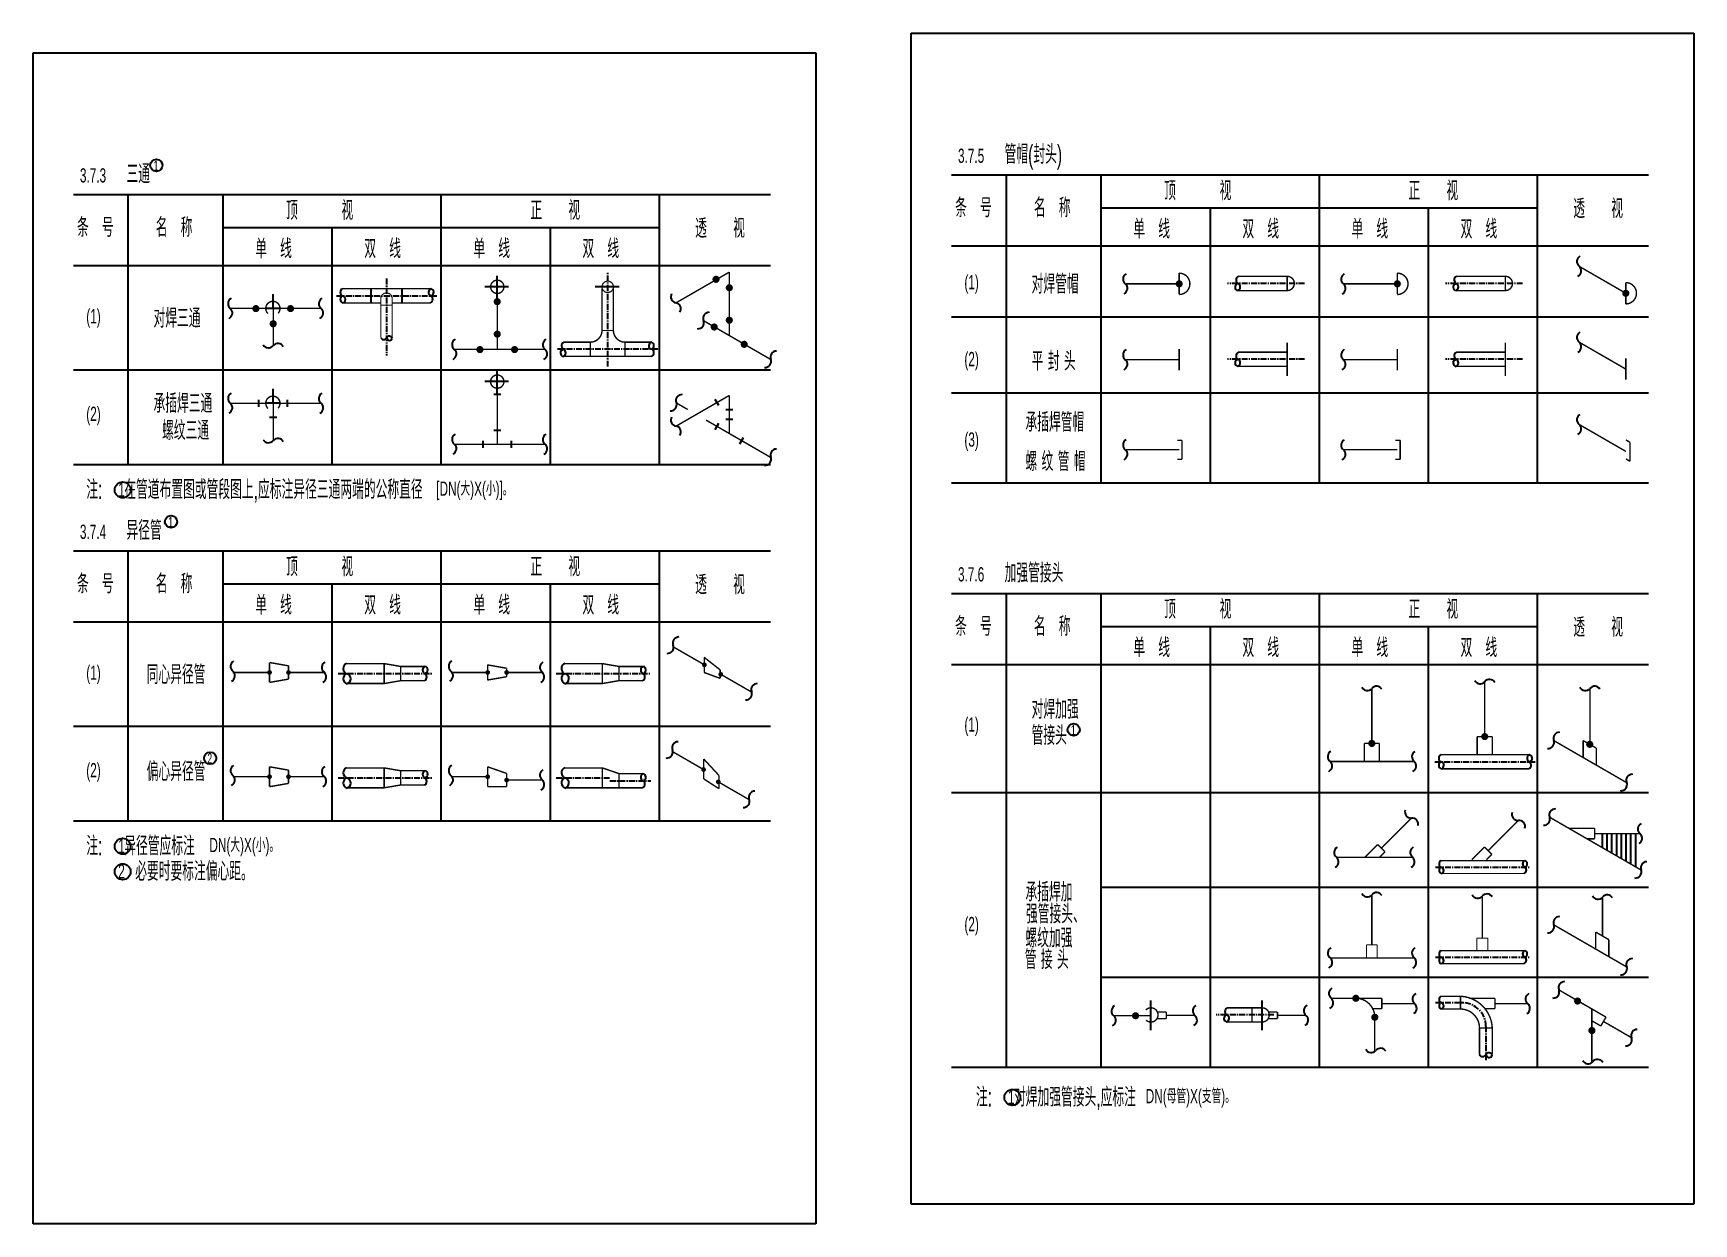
# Model space of a CAD drawing. Header units: inches. Extents: x -18 to 2014, y 4 to 801.
# Drawn here: x 730.7 to 1080.9, y 279.2 to 530.3 of the extents above; entities that cross this region are included whole.
import ezdxf

# ---------------------------------------------------------------- set-up
doc = ezdxf.new("R2010")
doc.units = ezdxf.units.IN
doc.header["$MEASUREMENT"] = 0
doc.linetypes.add('CENTER', pattern=[2, 1.25, -0.25, 0.25, -0.25])
doc.layers.add('TEXT', color=6, linetype='Continuous')
doc.styles.get("Standard").update_dxf_attribs({"font": 'pdatxt.shx', "bigfont": 'hztxt.shx'})

# ---------------------------------------------------------------- blocks, each defined once
blk = doc.blocks.new('BZH')
at = {"layer": 'TEXT', "color": 6}
for centre, start, end in [((0.5330142281600274, 0.6703013697842835), 120.0646550722237, 231.5087731403127), ((-0.5614378965001379, -0.6466804327719728), 296.5830063715022, 49.03599266516452)]:
    blk.add_arc(centre, 0.8563924881481542, start, end, dxfattribs=at)

msp = doc.modelspace()

# ---------------------------------------------------------------- linework, layer by layer
at = {"color": 3}
for p, q in [((915.873700927648, 530.320735903989), (1080.873700927648, 530.320735903989)), ((915.873700927648, 283.3207359039889), (915.873700927648, 530.320735903989)), ((1080.873700927648, 530.320735903989), (1080.873700927648, 283.3207359039889)), ((730.7054753133958, 526.1755706798514), (895.7054753133958, 526.1755706798514)), ((730.7054753133958, 279.1755706798513), (730.7054753133958, 526.1755706798514)), ((895.7054753133958, 526.1755706798514), (895.7054753133958, 279.1755706798513)), ((924.3553258817943, 500.4181349055162), (1071.355325881794, 500.4181349055162)), ((935.8575717153127, 500.4181349055162), (935.8575717153127, 435.4841705109139)), ((955.8620670352562, 500.4181349055162), (955.8620670352562, 435.4841705109139)), ((1001.862067035256, 500.4181349055162), (1001.862067035256, 435.4841705109139)), ((1047.862067035256, 500.4181349055162), (1047.862067035256, 435.4841705109139)), ((739.1871002675422, 496.2729696813786), (886.1871002675422, 496.2729696813786)), ((750.6893461010601, 496.2729696813786), (750.6893461010601, 439.3390052867763)), ((770.6938414210041, 496.2729696813786), (770.6938414210041, 439.3390052867763)), ((816.6938414210041, 496.2729696813786), (816.6938414210041, 439.3390052867763)), ((862.6938414210041, 496.2729696813786), (862.6938414210041, 439.3390052867763)), ((955.8620670352562, 493.4841705109139), (1047.862067035256, 493.4841705109139)), ((978.8620670352562, 493.4841705109139), (978.8620670352562, 435.4841705109139)), ((1024.862067035256, 493.4841705109139), (1024.862067035256, 435.4841705109139)), ((770.6938414210041, 489.3390052867763), (862.6938414210041, 489.3390052867763)), ((793.6938414210041, 489.3390052867763), (793.6938414210041, 439.3390052867763)), ((839.6938414210041, 489.3390052867763), (839.6938414210041, 439.3390052867763)), ((924.3553258817943, 485.4841705109139), (1071.355325881794, 485.4841705109139)), ((739.1871002675422, 481.3390052867763), (886.1871002675422, 481.3390052867763)), ((801.9196121432084, 476.4327029988943), (801.9196121432084, 473.4327029988943)), ((808.4471998511568, 476.4327029988943), (808.4471998511568, 473.4327029988943)), ((830.9603216246434, 476.8251564079536), (825.9203216246434, 476.8251564079536)), ((828.5587683348891, 473.9997499058422), (828.5587683348891, 479.119234109912)), ((854.2501558593873, 476.82515640795), (849.2101558593873, 476.82515640795)), ((781.3166030517301, 472.2602961637088), (781.3166030517301, 475.3076081899408)), ((782.7460990575365, 472.2602961637088), (779.7460990575365, 472.2602961637088)), ((924.3553258817943, 470.4841705109139), (1071.355325881794, 470.4841705109139)), ((739.1871002675422, 459.3390052867763), (886.1871002675422, 459.3390052867763)), ((828.5587683348891, 453.9997499058422), (828.5587683348891, 459.119234109912)), ((781.3166030517301, 452.2602961637088), (781.3166030517301, 455.3076081899408)), ((830.9603216246434, 456.8251564079536), (825.9203216246434, 456.8251564079536)), ((778.3166030517301, 451.5102961637088), (778.3166030517301, 453.0102961637088)), ((782.7460990575365, 452.2602961637088), (779.7460990575365, 452.2602961637088)), ((784.3166030517301, 451.5102961637088), (784.3166030517301, 453.0102961637088)), ((827.8087683348896, 454.1791471166517), (829.3087683348896, 454.1791471166517)), ((875.2691629432803, 451.7633362647051), (874.5191629432803, 453.0623743703817)), ((924.3553258817943, 454.4841705109139), (1071.355325881794, 454.4841705109139)), ((782.0666030517301, 449.2602961637088), (780.5666030517301, 449.2602961637088)), ((876.7422391546339, 450.9128553175431), (878.2422391546339, 450.9128553175431)), ((876.7422391546339, 448.879179575388), (878.2422391546339, 448.879179575388)), ((827.8087683348896, 446.6110802642383), (829.3087683348896, 446.6110802642383)), ((874.5191629432803, 446.7296605225499), (875.2691629432803, 448.0286986282266)), ((879.7153153659871, 443.7296605225498), (880.4653153659871, 445.0286986282266)), ((825.5587683348891, 442.8610802642384), (825.5587683348891, 444.3610802642384)), ((831.5587683348891, 442.8610802642384), (831.5587683348891, 444.3610802642384)), ((739.1871002675422, 439.3390052867763), (886.1871002675422, 439.3390052867763)), ((924.3553258817943, 435.4841705109139), (1071.355325881794, 435.4841705109139)), ((739.1871002675422, 421.0990571845641), (886.1871002675422, 421.0990571845641)), ((750.6893461010601, 421.0990571845641), (750.6893461010601, 364.1650927899618)), ((770.6938414210041, 421.0990571845641), (770.6938414210041, 364.1650927899618)), ((816.6938414210041, 421.0990571845641), (816.6938414210041, 364.1650927899618)), ((862.6938414210041, 421.0990571845641), (862.6938414210041, 364.1650927899618)), ((770.6938414210041, 414.1650927899618), (862.6938414210041, 414.1650927899618)), ((793.6938414210041, 414.1650927899618), (793.6938414210041, 364.1650927899618)), ((839.6938414210041, 414.1650927899618), (839.6938414210041, 364.1650927899618)), ((924.3553258817943, 412.1183207457676), (1071.355325881794, 412.1183207457676)), ((935.8575717153127, 412.1183207457676), (935.8575717153127, 312.1843563511655)), ((955.8620670352562, 412.1183207457676), (955.8620670352562, 312.1843563511655)), ((1001.862067035256, 412.1183207457676), (1001.862067035256, 312.1843563511655)), ((1047.862067035256, 412.1183207457676), (1047.862067035256, 312.1843563511655)), ((739.1871002675422, 406.1650927899618), (886.1871002675422, 406.1650927899618)), ((955.8620670352562, 405.1843563511653), (1047.862067035256, 405.1843563511653)), ((978.8620670352562, 405.1843563511653), (978.8620670352562, 312.1843563511655)), ((1024.862067035256, 405.1843563511653), (1024.862067035256, 312.1843563511655)), ((924.3553258817943, 397.1843563511653), (1071.355325881794, 397.1843563511653)), ((739.1871002675422, 384.1650927899618), (886.1871002675422, 384.1650927899618)), ((924.3553258817943, 370.1843563511653), (1071.355325881794, 370.1843563511653)), ((739.1871002675422, 364.1650927899618), (886.1871002675422, 364.1650927899618)), ((1061.554624246837, 361.4819633848154), (1061.554624246837, 358.5419635480455)), ((1062.554624246837, 361.4819633848154), (1062.554624246837, 357.964613278856)), ((1063.554624246837, 361.4819633848154), (1063.554624246837, 357.3872630096662)), ((1064.554624246837, 361.4819633848154), (1064.554624246837, 356.8099127404767)), ((1065.554624246837, 361.4819633848154), (1065.554624246837, 356.2325624712869)), ((1066.554624246837, 361.4819633848154), (1066.554624246837, 355.6552122020974)), ((1067.554624246837, 361.4819633848154), (1067.554624246837, 355.0778619329079)), ((1068.554624246837, 361.4819633848154), (1068.554624246837, 354.5005116637183)), ((955.8620670352562, 350.1843563511655), (1071.355325881794, 350.1843563511655)), ((955.8620670352562, 331.1843563511655), (1071.355325881794, 331.1843563511655)), ((966.3964858890446, 320.0092309361146), (966.3964858890446, 326.2511191869369)), ((989.8459464494996, 320.0092309361146), (989.8459464494996, 326.2511191869369)), ((924.3553258817943, 312.1843563511655), (1071.355325881794, 312.1843563511655)), ((1080.873700927648, 283.3207359039889), (915.873700927648, 283.3207359039889)), ((895.7054753133958, 279.1755706798513), (730.7054753133958, 279.1755706798513))]:
    msp.add_line(p, q, dxfattribs=at)
at = {"color": 3, "linetype": 'CENTER'}
for p, q in [((851.8486025696303, 459.9908456771721), (851.848602569633, 479.7620710131083)), ((805.207484445582, 478.5825299765029), (805.2074844455793, 462.3079902916275)), ((998.7864352919283, 477.5364433519135), (982.5118956070529, 477.5364433519135)), ((1044.786435291928, 477.5364433519135), (1028.511895607053, 477.5364433519135)), ((794.6286845626788, 474.9327029988943), (815.7862843284844, 474.9327029988943)), ((862.4274024525336, 463.6406726547808), (841.269802686728, 463.6406726547808)), ((998.7864352919283, 461.5364433519135), (982.5118956070529, 461.5364433519135)), ((1044.786435291928, 461.5364433519135), (1028.511895607053, 461.5364433519135)), ((795.0068807102799, 395.2410111413677), (814.9270377270869, 395.2410111413677)), ((841.0068807102799, 395.2410111413677), (860.9270377270869, 395.2410111413677)), ((1026.264320607688, 376.6476603241968), (1047.421920373494, 376.6476603241968)), ((795.0068807102799, 373.2410111413677), (814.9270377270869, 373.2410111413677)), ((841.0068807102799, 373.2410111413677), (852.3644424476103, 373.2410111413677)), ((852.3097553151421, 372.6410111413675), (860.9270377270869, 372.6410111413675)), ((1026.414344154338, 354.4230286098139), (1046.316736613206, 354.4230286098139)), ((1026.414344154338, 335.4230286098139), (1046.316736613206, 335.4230286098139)), ((1026.414338714997, 325.8260662741337), (1032.029859046093, 325.8260662741337)), ((992.2855853697694, 323.2366291921651), (980.1697372131708, 323.2366291921651)), ((1037.029859046093, 320.8260662741337), (1037.029859046093, 313.6912265636886))]:
    msp.add_line(p, q, dxfattribs=at)
at = {"color": 3}
for points, const_width in [([(866.2865168317604, 473.4530436651142), (877.4922391546335, 479.9226704646897)], 0.3), ([(877.4922391546339, 479.9226704646892), (877.4922391546335, 466.5425745263396)], 0.3), ([(972.358701748302, 479.7027723489919), (972.358701748302, 475.2027723489919)], 0.3), ([(1018.358701748302, 479.7027723489919), (1018.358701748302, 475.2027723489919)], 0.3), ([(1056.800999974351, 481.0878054331095), (1066.534664483565, 475.4680716085127)], 0.3), ([(961.1192340991084, 477.4527723489921), (972.358701748302, 477.4527723489919)], 0.3), ([(995.1366083143195, 476.0364433519135), (995.1366083143199, 479.0364433519135)], 0.3), ([(1007.119234099108, 477.4527723489921), (1018.358701748302, 477.4527723489919)], 0.3), ([(1041.13660831432, 476.0364433519135), (1041.13660831432, 479.0364433519135)], 0.3), ([(1066.534664483565, 477.7180716085127), (1066.534664483565, 473.2180716085127)], 0.3), ([(806.4074844455814, 472.9689352512806), (804.0074844455813, 472.9689352512812)], 0.24), ([(828.5587683348896, 475.4251564079863), (828.5587683348891, 463.6110802642385)], 0.3), ([(779.7460990575365, 472.2602961637088), (772.2831822770078, 472.2602961637088)], 0.3), ([(781.3166030517301, 464.424617789427), (781.3166030517301, 472.2602961637086)], 0.3), ([(782.8871070459242, 472.2602961637088), (791.4058751348731, 472.2602961637089)], 0.3), ([(872.087541165765, 469.6629783651013), (886.2298050843284, 461.4979384847678)], 0.3), ([(850.648602569631, 467.6263061081766), (853.048602569631, 467.6263061081762)], 0.24), ([(819.5253475601668, 463.6110802642382), (838.6480404180321, 463.6110802642384)], 0.3), ([(848.1767048394273, 465.1406726547808), (848.1767048394269, 462.1406726547808)], 0.3), ([(855.5205002998347, 465.1406726547808), (855.5205002998347, 462.1406726547808)], 0.3), ([(972.358701748302, 463.7027723489919), (972.358701748302, 459.2027723489919)], 0.3), ([(995.1366083143199, 458.0364433519135), (995.1366083143199, 465.0364433519135)], 0.3), ([(1018.358701748302, 463.7027723489919), (1018.358701748302, 459.2027723489919)], 0.3), ([(1041.13660831432, 458.0364433519135), (1041.13660831432, 465.0364433519135)], 0.3), ([(1056.80099997435, 465.0878054331097), (1066.534664483565, 459.4680716085127)], 0.3), ([(961.1192340991084, 461.4527723489921), (972.358701748302, 461.4527723489919)], 0.3), ([(1007.119234099108, 461.4527723489921), (1018.358701748302, 461.4527723489919)], 0.3), ([(1066.534664483565, 461.7180716085127), (1066.534664483565, 457.2180716085127)], 0.3), ([(828.5587683348896, 455.4251564079863), (828.5587683348891, 443.6110802642385)], 0.3), ([(779.7460990575365, 452.2602961637088), (772.2831822770078, 452.2602961637088)], 0.3), ([(781.3166030517301, 444.424617789427), (781.3166030517301, 452.2602961637086)], 0.3), ([(782.8871070459242, 452.2602961637088), (791.4058751348731, 452.2602961637089)], 0.3), ([(866.2865168317604, 447.4432285179681), (877.4922391546335, 453.9128553175436)], 0.3), ([(866.3376732188723, 452.3192712210933), (868.7396681799224, 450.9324787837389)], 0.3), ([(877.4922391546339, 453.9128553175431), (877.4922391546335, 445.879179575388)], 0.3), ([(872.5902175590014, 448.7093630631996), (886.2298050843284, 440.8345435338165)], 0.3), ([(1056.800999974351, 447.730233175744), (1066.534664483565, 442.1104993511472)], 0.3), ([(819.5253475601668, 443.6110802642382), (838.6480404180321, 443.6110802642384)], 0.3), ([(961.1192340991084, 442.4527723489921), (972.358701748302, 442.4527723489919)], 0.3), ([(971.9629744365099, 444.4527723489919), (972.9629744365099, 444.4527723489919)], 0.3), ([(972.9629744365099, 444.4527723489919), (972.9629744365099, 440.4527723489919)], 0.3), ([(1007.119234099108, 442.4527723489921), (1018.358701748302, 442.4527723489919)], 0.3), ([(1017.96297443651, 444.4527723489919), (1018.96297443651, 444.4527723489919)], 0.3), ([(1018.96297443651, 444.4527723489919), (1018.96297443651, 440.4527723489919)], 0.3), ([(1066.55034738544, 444.5243124265001), (1067.416372789224, 444.0243124265001)], 0.3), ([(1067.416372789224, 444.0243124265001), (1067.416372789224, 440.0243124265001)], 0.3), ([(971.9629744365099, 440.4527723489919), (972.9629744365099, 440.4527723489919)], 0.3), ([(1017.96297443651, 440.4527723489919), (1018.96297443651, 440.4527723489919)], 0.3), ([(1066.55034738544, 440.5243124265001), (1067.416372789224, 440.0243124265001)], 0.3), ([(865.5288711211489, 400.9579382221544), (872.2341574903622, 397.0866393318957)], 0.3), ([(780.5400909447409, 397.5737441679216), (780.5400909447409, 393.3737441679216)], 0.3), ([(780.5400909447409, 397.5737441679216), (784.5400909447409, 396.8737441679216)], 0.3), ([(784.5400909447409, 396.8737441679216), (784.5400909447409, 394.0737441679216)], 0.3), ([(804.714515216198, 397.3410111413676), (804.714515216198, 393.1410111413675)], 0.3), ([(804.714515216198, 397.3410111413676), (808.214515216198, 396.7410111413677)], 0.3), ([(808.214515216198, 396.7410111413677), (808.214515216198, 393.7410111413677)], 0.3), ([(826.453900778865, 397.0812289343438), (830.5400909447409, 396.3661456553154)], 0.3), ([(826.5400909447409, 397.0661456553154), (826.5400909447409, 393.8813426805278)], 0.3), ([(830.5400909447409, 396.3661456553154), (830.5400909447409, 394.5813426805278)], 0.3), ([(850.714515216198, 397.3410111413676), (854.214515216198, 396.7410111413677)], 0.3), ([(850.714515216198, 397.3410111413676), (850.714515216198, 393.1410111413675)], 0.3), ([(854.214515216198, 396.7410111413677), (854.214515216198, 393.7410111413677)], 0.3), ([(872.1479673244859, 398.6941240983179), (875.5732591054995, 396.0125344683434)], 0.3), ([(872.2341574903622, 398.6790408192897), (872.2341574903618, 395.4942378445019)], 0.3), ([(875.5732591054995, 396.0125344683434), (875.5732591054999, 394.2277314935557)], 0.3), ([(772.7974931642235, 395.4737441679216), (780.5400909447409, 395.4737441679216)], 0.3), ([(784.5400909447409, 394.0737441679216), (780.5400909447409, 393.3737441679216)], 0.3), ([(784.5400909447409, 395.4737441679216), (792.030947862325, 395.4737441679216)], 0.3), ([(808.214515216198, 393.7410111413677), (804.714515216198, 393.1410111413675)], 0.3), ([(818.7974931642235, 395.4737441679216), (826.5400909447409, 395.4737441679216)], 0.3), ([(830.5400909447409, 394.5813426805277), (826.453900778865, 393.8662594014995)], 0.3), ([(830.5400909447409, 395.4737441679216), (838.030947862325, 395.4737441679216)], 0.3), ([(854.214515216198, 393.7410111413677), (850.714515216198, 393.1410111413675)], 0.3), ([(875.5732591054999, 394.2277314935557), (872.1479673244859, 395.4791545654736)], 0.3), ([(875.6982591054995, 395.0866393318958), (882.1855314922419, 391.3412108731038)], 0.3), ([(1012.977463321593, 392.0860209505309), (1012.977463321593, 380.5016615026291)], 0.3), ([(1036.786796109142, 393.5320197720985), (1036.786796109142, 381.947660324197)], 0.3), ([(1058.977463321593, 392.0860209505309), (1058.977463321593, 380.2851551516831)], 0.3), ([(1035.186796109142, 381.947660324197), (1035.186796109142, 378.1476603241968)], 0.3), ([(1038.386796109142, 381.947660324197), (1038.386796109142, 378.1476603241968)], 0.3), ([(865.3543691657134, 378.8740861474428), (872.0596555349267, 375.0027872571841)], 0.3), ([(1011.377463321593, 380.5016615026291), (1011.377463321593, 376.7016615026292)], 0.3), ([(1014.577463321593, 380.5016615026291), (1014.577463321593, 376.7016615026292)], 0.3), ([(1057.541582201957, 381.1141615026291), (1057.541582201957, 377.5306678535749)], 0.3), ([(1060.312863494067, 379.5141615026292), (1060.312863494067, 375.9306678535752)], 0.3), ([(780.5400909447409, 375.5737441679216), (780.5400909447409, 371.3737441679216)], 0.3), ([(780.5400909447409, 375.5737441679216), (784.5400909447409, 374.8737441679216)], 0.3), ([(784.5400909447409, 374.8737441679216), (784.5400909447409, 372.0737441679216)], 0.3), ([(804.714515216198, 375.3410111413676), (808.214515216198, 374.7410111413677)], 0.3), ([(804.714515216198, 375.3410111413676), (804.714515216198, 371.1410111413675)], 0.3), ([(808.214515216198, 374.7410111413677), (808.214515216198, 371.7410111413677)], 0.3), ([(826.5400909447409, 375.5737441679216), (830.5400909447409, 374.1737441679216)], 0.3), ([(826.5400909447409, 375.5737441679216), (826.5400909447409, 371.3737441679216)], 0.3), ([(850.714515216198, 375.3410111413676), (854.214515216198, 374.1410111413675)], 0.3), ([(850.714515216198, 375.3410111413676), (850.714515216198, 371.1410111413675)], 0.3), ([(872.0931491839802, 377.227787257184), (872.0931491839802, 373.0277872571842)], 0.3), ([(872.0931491839802, 377.227787257184), (875.2987571500645, 373.7630758254813)], 0.3), ([(772.7974931642235, 373.4737441679216), (780.5400909447409, 373.4737441679216)], 0.3), ([(784.5400909447409, 372.0737441679216), (780.5400909447409, 371.3737441679216)], 0.3), ([(784.5400909447409, 373.4737441679216), (792.030947862325, 373.4737441679216)], 0.3), ([(808.214515216198, 371.7410111413677), (804.714515216198, 371.1410111413675)], 0.3), ([(818.7974931642235, 373.4737441679216), (826.5400909447409, 373.4737441679216)], 0.3), ([(826.5400909447409, 371.3737441679216), (830.5400909447409, 371.3737441679216)], 0.3), ([(830.5400909447409, 374.1737441679216), (830.5400909447409, 371.3737441679216)], 0.3), ([(830.5400909447409, 372.7737441679216), (838.030947862325, 372.7737441679216)], 0.3), ([(854.214515216198, 371.1410111413675), (850.714515216198, 371.1410111413675)], 0.3), ([(854.214515216198, 374.1410111413675), (854.214515216198, 371.1410111413675)], 0.3), ([(872.0931491839802, 373.0277872571842), (875.298757150064, 370.9630758254812)], 0.3), ([(875.173757150064, 372.3965694745353), (881.6610295368065, 368.6511410157432)], 0.3), ([(875.2987571500645, 373.7630758254813), (875.298757150064, 370.9630758254812)], 0.3), ([(1021.34183553246, 364.7656762181699), (1014.97472548563, 358.3985661713401)], 0.3), ([(1043.888224096188, 364.2496950048592), (1037.521114049358, 357.8825849580294)], 0.3), ([(1059.967651043633, 362.5819633848153), (1054.557139266982, 362.5819633848151)], 0.3), ([(1069.488433851032, 361.4819633848154), (1059.967651043633, 361.4819633848154)], 0.3), ([(1014.196908026325, 359.1763836306453), (1011.509902257816, 356.4893778621363)], 0.3), ([(1015.752542944935, 357.6207487120349), (1014.621172095037, 356.4893778621366)], 0.3), ([(1036.743296590053, 358.6604024173346), (1034.056290821545, 355.9733966488257)], 0.3), ([(1038.298931508664, 357.1047674987242), (1037.167560658765, 355.9733966488259)], 0.3), ([(1059.967651043633, 360.3819633848155), (1058.367651043633, 360.3819633848155)], 0.3), ([(1012.977463321593, 348.563858369955), (1012.977463321593, 338.0114613486747)], 0.3), ([(1036.263069179596, 348.2703664932208), (1036.263069179596, 339.4434961789266)], 0.3), ([(1061.618100102887, 348.0785015184522), (1061.618100102887, 339.8895042127791)], 0.3), ([(1060.182218983252, 340.7185105637248), (1060.182218983252, 337.1350169146709)], 0.3), ([(1011.825463321593, 338.0114652691767), (1011.825463321593, 335.2754652691768)], 0.216), ([(1014.129463321593, 338.0114652691767), (1014.129463321593, 335.2754652691768)], 0.216), ([(1035.111069179595, 339.4435000994288), (1035.111069179595, 336.707500099429)], 0.216), ([(1037.415069179596, 339.4435000994288), (1037.415069179596, 336.707500099429)], 0.216), ([(1062.953500275362, 339.1185105637249), (1062.953500275361, 335.535016914671)], 0.3), ([(1004.407509914034, 326.7441989148313), (1009.605592958578, 326.7441989148313)], 0.3), ([(1015.097674754948, 326.7335500328275), (1009.687162978298, 326.7335500328275)], 0.3), ([(1021.961230791593, 325.6335500328276), (1015.097674754949, 325.6335500328276)], 0.3), ([(1031.679859046093, 324.4760662741335), (1031.679859046093, 327.1760662741338)], 0.3), ([(1038.979209352362, 326.7335500328275), (1033.568697575711, 326.7335500328275)], 0.3), ([(1045.842765389007, 325.6335500328276), (1038.979209352362, 325.6335500328276)], 0.3), ([(1052.451878739693, 328.4956559873936), (1062.356386942765, 322.7772855101592)], 0.3), ([(958.5608075147626, 323.0597697671834), (966.3964858890446, 323.0597697671831)], 0.3), ([(969.6353488131036, 322.4318187798802), (967.5579115812803, 322.43181877988)], 0.3), ([(969.6353488131032, 323.8318187798798), (967.7733480298112, 323.8318187798798)], 0.3), ([(975.635659706406, 323.13181877988), (969.6353488131036, 323.13181877988)], 0.3), ([(987.7334098277603, 321.7366291921651), (987.7334098277607, 324.7366291921651)], 0.3), ([(993.0848093735591, 322.4318187798802), (991.0073721417353, 322.43181877988)], 0.3), ([(993.0848093735586, 323.8318187798798), (991.2228085902667, 323.8318187798798)], 0.3), ([(999.0851202668615, 323.13181877988), (993.0848093735591, 323.13181877988)], 0.3), ([(1015.097674754949, 324.5335500328277), (1013.020237523125, 324.5335500328277)], 0.3), ([(1013.605592958578, 322.7441989148313), (1013.605592958578, 315.7139405017325)], 0.3), ([(1038.979209352362, 324.5335500328277), (1036.901772120539, 324.5335500328277)], 0.3), ([(1059.368937459991, 324.4897940034462), (1059.368937459991, 313.3737966669171)], 0.3), ([(1035.679859046093, 320.476066274134), (1038.379859046093, 320.476066274134)], 0.3), ([(1061.273569298119, 320.9017903343006), (1059.474455880593, 321.9405089502123)], 0.3), ([(1067.767583186151, 318.422640260141), (1061.823569298119, 321.8544182784634)], 0.3)]:
    msp.add_lwpolyline(points, dxfattribs=dict(at, const_width=const_width))
for points, const_width in [([(972.358701748302, 475.2027723489919, 1), (972.358701748302, 479.7027723489919, 1)], 0.3), ([(1018.358701748302, 475.2027723489919, 1), (1018.358701748302, 479.7027723489919, 1)], 0.3), ([(829.6407265720692, 475.9366934807596, 377.930230848324), (829.6312627100466, 475.9252920763707, 377.930230848324)], 0.3), ([(852.7770998385187, 476.0600820509936, 377.930230848324), (852.7690082364894, 476.050333850241, 377.930230848324)], 0.2565), ([(995.1366083143195, 476.0364433519135, 1.000000000000152), (995.1366083143195, 479.0364433519135, 1.000000000000152)], 0.3), ([(1041.13660831432, 476.0364433519135, 1.000000000000152), (1041.13660831432, 479.0364433519135, 1.000000000000152)], 0.3), ([(1066.534664483565, 473.2180716085127, 1), (1066.534664483565, 477.7180716085127, 1)], 0.3), ([(782.7460990575365, 472.2602961637086, 1.000000000000152), (779.7460990575361, 472.2602961637086, 1.000000000000152)], 0.3), ([(806.4074844455814, 474.3293212824942, 1.000000000000152), (804.0074844455813, 474.3293212824945, 1.000000000000152)], 0.24), ([(780.2163211764092, 471.1696277835209, -0.2063841283326605), (779.7460990575361, 472.260296163709, -1.000000000000152)], 0.3), ([(782.7460990575365, 472.260296163709, -0.1922375324952835), (782.3336810996667, 471.2272592323091, -1.000000000000152)], 0.3), ([(829.6407265720692, 455.9366934807596, 377.930230848324), (829.6312627100466, 455.9252920763707, 377.930230848324)], 0.3), ([(782.7460990575365, 452.2602961637086, 1.000000000000152), (779.7460990575361, 452.2602961637086, 1.000000000000152)], 0.3), ([(780.2163211764092, 451.1696277835209, -0.2063841283326605), (779.7460990575361, 452.260296163709, -1.000000000000152)], 0.3), ([(782.7460990575365, 452.260296163709, -0.1922375324952835), (782.3336810996667, 451.2272592323091, -1.000000000000152)], 0.3), ([(1013.605592958578, 322.7441989148313, 0.4142135623730951), (1009.605592958578, 326.7441989148313, 0.4142135623730951)], 0.3), ([(965.3058175088569, 324.266407073292, -0.2063841283326605), (966.3964858890446, 324.7366291921651, -1.000000000000152)], 0.3), ([(966.3964858890446, 321.7366291921651, -0.1922375324952835), (965.3634489576449, 322.1490471500347, -1.000000000000152)], 0.3), ([(966.3964858890446, 321.7366291921651, 1.000000000000152), (966.3964858890446, 324.7366291921651, 1.000000000000152)], 0.3), ([(989.8459464494996, 321.7366291921651, 1.000000000000152), (989.8459464494996, 324.7366291921651, 1.000000000000152)], 0.3)]:
    msp.add_lwpolyline(points, format="xyb", dxfattribs=dict(at, const_width=const_width))
at = {"color": 3, "linetype": 'Continuous'}
for points, const_width in [([(795.9380278071445, 476.4327029988943), (814.4611291559551, 476.4327029988943)], 0.3), ([(850.6486025696314, 467.6406726547803), (850.6486025696332, 476.4499023630622)], 0.3), ([(853.0486025696315, 467.6406726547812), (853.0486025696329, 476.4241300776635)], 0.3), ([(995.1366083143199, 479.0364433519135), (984.8387924185378, 479.0364433519135)], 0.3), ([(1041.13660831432, 479.0364433519135), (1030.838792418538, 479.0364433519135)], 0.3), ([(795.9380278071445, 473.4327029988943), (804.0074844455809, 473.4327029988943)], 0.3), ([(804.0074844455813, 474.3293212824947), (804.00748444558, 466.0910685658692)], 0.24), ([(806.4074844455814, 473.4327029988943), (814.4611291559551, 473.4327029988943)], 0.3), ([(806.4074844455814, 474.3293212824944), (806.40748444558, 466.0910685658689)], 0.24), ([(995.1366083143199, 476.0364433519135), (984.8387924185378, 476.0364433519135)], 0.3), ([(1041.13660831432, 476.0364433519135), (1030.838792418538, 476.0364433519135)], 0.3), ([(848.1486025696314, 465.1406726547808), (842.5949578592573, 465.1406726547808)], 0.3), ([(861.1180592080678, 462.1406726547808), (842.5949578592573, 462.1406726547808)], 0.3), ([(861.1180592080678, 465.1406726547808), (855.5486025696315, 465.1406726547808)], 0.3), ([(995.1366083143199, 463.0364433519135), (984.8387924185378, 463.0364433519135)], 0.3), ([(1041.13660831432, 463.0364433519135), (1030.838792418538, 463.0364433519135)], 0.3), ([(995.1366083143199, 460.0364433519135), (984.8387924185378, 460.0364433519135)], 0.3), ([(1041.13660831432, 460.0364433519135), (1030.838792418538, 460.0364433519135)], 0.3), ([(796.7974886925518, 397.3410111413676), (804.714515216198, 397.3410111413676)], 0.3), ([(808.214515216198, 396.7410111413676), (813.1992740117536, 396.7410111413677)], 0.3), ([(842.7974886925518, 397.3410111413676), (850.714515216198, 397.3410111413676)], 0.3), ([(854.214515216198, 396.7410111413676), (859.1992740117536, 396.7410111413677)], 0.3), ([(796.7974886925518, 393.1410111413675), (804.714515216198, 393.1410111413675)], 0.3), ([(808.214515216198, 393.7410111413677), (813.1992740117536, 393.7410111413677)], 0.3), ([(842.7974886925518, 393.1410111413675), (850.714515216198, 393.1410111413675)], 0.3), ([(854.214515216198, 393.7410111413677), (859.1992740117536, 393.7410111413677)], 0.3), ([(1035.186796109142, 381.947660324197), (1038.386796109142, 381.947660324197)], 0.3), ([(1011.377463321593, 380.5016615026291), (1014.577463321593, 380.5016615026291)], 0.3), ([(1027.573663852154, 378.1476603241968), (1046.096765200964, 378.1476603241968)], 0.3), ([(1051.344842730872, 381.1083570553042), (1066.724014660912, 372.2291880015819)], 0.3), ([(1057.541582201957, 381.1141615026291), (1060.312863494067, 379.5141615026292)], 0.3), ([(796.7974886925518, 375.3410111413676), (804.714515216198, 375.3410111413676)], 0.3), ([(808.214515216198, 374.7410111413676), (813.1992740117536, 374.7410111413677)], 0.3), ([(842.7974886925518, 375.3410111413676), (850.714515216198, 375.3410111413676)], 0.3), ([(1004.164072216243, 376.7016615026292), (1021.922410323687, 376.7016615026292)], 0.3), ([(1027.573663852154, 375.1476603241968), (1046.096765200964, 375.1476603241968)], 0.3), ([(796.7974886925518, 371.1410111413675), (804.714515216198, 371.1410111413675)], 0.3), ([(808.214515216198, 371.7410111413677), (813.1992740117536, 371.7410111413677)], 0.3), ([(842.7974886925518, 371.1410111413675), (850.714515216198, 371.1410111413675)], 0.3), ([(854.214515216198, 374.1410111413675), (859.1992740117536, 374.1410111413675)], 0.3), ([(854.214515216198, 371.1410111413675), (859.1992740117536, 371.1410111413675)], 0.3), ([(1050.483735915818, 364.9337439061281), (1069.759394720733, 353.8049371063028)], 0.3), ([(1059.967651043633, 362.5819633848153), (1059.967651043633, 360.3819633848155)], 0.3), ([(1014.196908026325, 359.1763836306453), (1015.752542944935, 357.6207487120349)], 0.3), ([(1036.743296590053, 358.6604024173346), (1038.298931508664, 357.1047674987242)], 0.3), ([(1005.517611052411, 356.4893778621366), (1021.554849259911, 356.4893778621366)], 0.3), ([(1027.592753074357, 355.773028609814), (1045.12409695793, 355.773028609814)], 0.27), ([(1027.592753074357, 353.073028609814), (1045.12409695793, 353.073028609814)], 0.27), ([(1051.344842730872, 342.2377697055697), (1066.724014660912, 333.3586006518474)], 0.3), ([(1060.182218983252, 340.7185105637248), (1062.953500275362, 339.1185105637249)], 0.3), ([(1011.825463321593, 338.0114652691767), (1014.129463321593, 338.0114652691767)], 0.216), ([(1027.592753074357, 336.773028609814), (1045.12409695793, 336.773028609814)], 0.27), ([(1035.111069179595, 339.4435000994288), (1037.415069179596, 339.4435000994288)], 0.216), ([(1004.164072216243, 335.2631007757714), (1021.922410323687, 335.2631007757714)], 0.3), ([(1027.592753074357, 334.073028609814), (1045.12409695793, 334.073028609814)], 0.27), ([(1015.097674754948, 326.7335500328275), (1015.097674754949, 324.5335500328277)], 0.3), ([(1027.592747635016, 327.1760662741338), (1031.379859046093, 327.1760662741338)], 0.3), ([(1038.979209352362, 326.7335500328275), (1038.979209352362, 324.5335500328277)], 0.3), ([(969.6353488131036, 323.8318187798798), (969.6353488131041, 322.4318187798802)], 0.3), ([(989.8459464494996, 324.7366291921651), (982.4966340246552, 324.7366291921651)], 0.3), ([(993.0848093735591, 323.8318187798798), (993.0848093735591, 322.4318187798802)], 0.3), ([(1027.592747635016, 324.4760662741335), (1031.679859046093, 324.4760662741335)], 0.3), ([(1062.373569298119, 322.8070462226263), (1061.273569298119, 320.9017903343006)], 0.3), ([(989.8459464494996, 321.7366291921651), (982.4966340246552, 321.7366291921651)], 0.3), ([(1035.679859046093, 320.4760662741335), (1035.679859046093, 314.8838662189649)], 0.3), ([(1038.379859046093, 320.1760662741338), (1038.379859046093, 314.8838662189649)], 0.3)]:
    msp.add_lwpolyline(points, dxfattribs=dict(at, const_width=const_width))
at = {"color": 3}
for points, const_width in [([(874.8731978479901, 478.0800174662227, -1), (874.4981978479901, 478.729536519061, -1)], 0.75), ([(877.4922391546335, 476.9994901103643, 1), (877.4922391546335, 476.2494901103643, 1)], 0.75), ([(971.983701748302, 477.4527723489919, 1), (972.733701748302, 477.4527723489919, 1)], 0.75), ([(1017.983701748302, 477.4527723489919, 1), (1018.733701748302, 477.4527723489919, 1)], 0.75), ([(777.6616196772981, 471.8574101937127, -1), (777.6616196772981, 472.6074101937127, -1)], 0.75), ([(784.9715864261626, 471.8574101937127, 1), (784.9715864261626, 472.6074101937127, 1)], 0.75), ([(828.5587683348891, 474.0679958482633, 1), (828.5587683348891, 473.3179958482633, 1)], 0.75), ([(1066.209904957146, 475.6555716085127, 1), (1066.859424009984, 475.2805716085127, 1)], 0.75), ([(781.3166030517301, 468.6506787870576, 1), (781.3166030517301, 469.4006787870576, 1)], 0.75), ([(877.4922391546335, 470.1521919029905, 1), (877.4922391546335, 469.4021919029905, 1)], 0.75), ([(828.5587683348891, 467.2206976408895, 1), (828.5587683348891, 466.4706976408895, 1)], 0.75), ([(874.1254877169673, 468.0211567287104, -1), (874.5004877169673, 468.6706757815488, -1)], 0.75), ([(824.9037849604571, 463.2081942942422, -1), (824.9037849604571, 463.9581942942422, -1)], 0.75), ([(832.2137517093216, 463.2081942942422, 1), (832.2137517093216, 463.9581942942422, 1)], 0.75), ([(880.4561046223035, 464.3661733542781, 1), (880.8311046223035, 465.0156924071165, 1)], 0.75), ([(780.2900909447409, 395.4737441679216, 1), (780.7900909447409, 395.4737441679216, 1)], 0.5), ([(784.2900909447409, 395.4737441679216, 1), (784.7900909447409, 395.4737441679216, 1)], 0.5), ([(826.2900909447409, 395.4737441679216, 1), (826.7900909447409, 395.4737441679216, 1)], 0.5), ([(830.2900909447409, 395.4737441679216, 1), (830.7900909447409, 395.4737441679216, 1)], 0.5), ([(872.0176511394158, 397.2116393318957, 1), (872.4506638413083, 396.9616393318957, 1)], 0.5), ([(875.4817527545534, 395.2116393318958, 1), (875.9147654564459, 394.9616393318958, 1)], 0.5), ([(1036.411796109142, 381.947660324197, 1), (1037.161796109142, 381.947660324197, 1)], 0.75), ([(1012.602463321593, 380.5016615026291, 1), (1013.352463321593, 380.5016615026291, 1)], 0.75), ([(1058.602463321593, 380.5016615026291, 1), (1059.251982374432, 380.1266615026291, 1)], 0.75), ([(871.8431491839802, 375.1277872571841, 1), (872.2761618858727, 374.8777872571841, 1)], 0.5), ([(780.2900909447409, 373.4737441679216, 1), (780.7900909447409, 373.4737441679216, 1)], 0.5), ([(784.2900909447409, 373.4737441679216, 1), (784.7900909447409, 373.4737441679216, 1)], 0.5), ([(826.2900909447409, 373.4737441679216, 1), (826.7900909447409, 373.4737441679216, 1)], 0.5), ([(830.2900909447409, 372.7737441679216, 1), (830.7900909447409, 372.7737441679216, 1)], 0.5), ([(874.957250799118, 372.5215694745353, 1), (875.39026350101, 372.2715694745353, 1)], 0.5), ([(1009.230592958578, 326.7441989148313, 1), (1009.980592958578, 326.7441989148313, 1)], 0.75), ([(1056.000048129365, 326.1627570765073, 1), (1056.750048129365, 326.1627570765073, 1)], 0.75), ([(962.7868685123937, 323.0597697671831, 1), (963.5368685123937, 323.0597697671831, 1)], 0.75), ([(1013.230592958578, 322.7441989148313, 1), (1013.980592958578, 322.7441989148313, 1)], 0.75), ([(1059.010832052536, 319.9446641855996, 1), (1059.760832052536, 319.9446641855996, 1)], 0.75)]:
    msp.add_lwpolyline(points, format="xyb", close=True, dxfattribs=dict(at, const_width=const_width))
at = {"color": 3, "linetype": 'Continuous', "const_width": 0.3}
for points in [[(848.1486025696314, 465.1406726547808, 0.414213562373035), (850.6486025696314, 467.6406726547803, 0.414213562373035)], [(853.0486025696315, 467.6406726547812, 0.4142135623731332), (855.5486025696315, 465.1406726547808, 0.4142135623731332)], [(1038.379859046093, 320.1760662741338, 0.4142135623730951), (1031.379859046093, 327.1760662741338, 0.4142135623730951)], [(1035.679859046093, 320.4760662741335, 0.4142135623730951), (1031.679859046093, 324.4760662741335, 0.4142135623730951)]]:
    msp.add_lwpolyline(points, format="xyb", dxfattribs=at)
at = {"color": 3}
for centre, radius in [((756.6745697668463, 502.4539940317719), 1.284043511688708), ((749.5680948284595, 433.9806582046297), 1.682416818824947), ((759.7678299039918, 427.2800815349572), 1.284043511688708), ((950.1131718927073, 383.4021550639469), 1.284043511688708), ((768.016526038317, 377.4091284346584), 1.284043511688708), ((749.5680948284595, 358.8067457078152), 1.682416818824947), ((749.5680948284595, 353.4487079229071), 1.682416818824947), ((937.1728597550579, 305.833025567338), 1.682416818824947)]:
    msp.add_circle(centre, radius, dxfattribs=at)
at = {"color": 3, "linetype": 'CENTER'}
msp.add_arc((1032.029859046093, 320.8260662741337), 5, 0, 90, dxfattribs=at)
at = {"layer": 'TEXT', "color": 3}
for centre, radius, start, end in [((796.2837669950155, 475.6705949565431), 0.8368657325077827, 114.4019732213408, 249.4838095433594), ((814.9049714093122, 475.6705949565431), 0.8368657325077827, 114.4019732213408, 241.8521005689179), ((814.4205812087349, 475.6997040664332), 0.7459970095875951, 284.842137480507, 79.28872294194213), ((984.8793403657579, 476.7694422843745), 0.7459970095875951, 104.842137480507, 259.2887229419421), ((985.1845316064088, 478.2743353095623), 0.8368657325077827, 114.4019732213408, 249.4838095433594), ((984.3949501651806, 476.7985513942645), 0.8368657325077827, 294.4019732213408, 61.8521005689181), ((1030.879340365758, 476.7694422843745), 0.7459970095875951, 104.842137480507, 259.2887229419421), ((1031.184531606409, 478.2743353095623), 0.8368657325077827, 114.4019732213408, 249.4838095433594), ((1030.394950165181, 476.7985513942645), 0.8368657325077827, 294.4019732213408, 61.8521005689181), ((796.2837669950155, 474.1948110412454), 0.8368657325077827, 118.1478994310819, 245.5980267786592), ((795.7993767944378, 474.1657019313553), 0.7459970095875951, 280.7112770580579, 75.15786251949297), ((814.1153899680841, 474.1948110412454), 0.8368657325077827, 294.4019732213408, 69.48380954335941), ((804.617170879461, 466.3676599161659), 0.6694925860062262, 204.4019732213434, 339.4838095433589), ((805.7977980116995, 465.7359947631832), 0.6694925860062262, 24.40197322134345, 151.8521005689143), ((805.8210852996114, 466.123506923645), 0.5967976076700761, 194.8421374805056, 349.2887229419289), ((842.6355058064775, 462.873671587242), 0.7459970095875951, 104.842137480507, 259.2887229419421), ((842.9406970471283, 464.3785646124298), 0.8368657325077827, 114.4019732213408, 249.4838095433594), ((842.1511156059001, 462.902780697132), 0.8368657325077827, 294.4019732213408, 61.8521005689181), ((861.2567102207746, 464.4076737223198), 0.7459970095875951, 100.7112770580579, 255.157862519493), ((860.7723200201968, 462.902780697132), 0.8368657325077827, 294.4019732213408, 69.48380954335941), ((860.7723200201968, 464.3785646124298), 0.8368657325077827, 298.1478994310819, 65.5980267786592), ((985.1845316064088, 462.2743353095623), 0.8368657325077827, 114.4019732213408, 249.4838095433594), ((1031.184531606409, 462.2743353095623), 0.8368657325077827, 114.4019732213408, 249.4838095433594), ((984.8793403657579, 460.7694422843745), 0.7459970095875951, 104.842137480507, 259.2887229419421), ((984.3949501651806, 460.7985513942645), 0.8368657325077827, 294.4019732213408, 61.8521005689181), ((1030.879340365758, 460.7694422843745), 0.7459970095875951, 104.842137480507, 259.2887229419421), ((1030.394950165181, 460.7985513942645), 0.8368657325077827, 294.4019732213408, 61.8521005689181), ((797.2966372629854, 396.3127543708226), 1.205086654811207, 114.4019732213408, 249.4838095433594), ((797.2966372629854, 396.3127543708226), 1.205086654811207, 114.4019732213408, 249.4838095433594), ((813.6431162651107, 395.9789030990165), 0.8368657325077827, 114.4019732213408, 241.8521005689179), ((813.1587260645334, 396.0080122089066), 0.7459970095875951, 284.842137480507, 79.28872294194213), ((843.2966372629854, 396.3127543708226), 1.205086654811207, 114.4019732213408, 249.4838095433594), ((843.2966372629854, 396.3127543708226), 1.205086654811207, 114.4019732213408, 249.4838095433594), ((859.6431162651107, 395.9789030990165), 0.8368657325077827, 114.4019732213408, 241.8521005689179), ((859.1587260645334, 396.0080122089066), 0.7459970095875951, 284.842137480507, 79.28872294194213), ((797.2966372629854, 394.1876255327938), 1.205086654811207, 118.1478994310819, 245.5980267786592), ((797.2966372629854, 394.1876255327938), 1.205086654811207, 118.1478994310819, 245.5980267786592), ((796.5991153741539, 394.1457084145521), 1.074235693806137, 280.7112770580579, 75.15786251949297), ((796.5991153741539, 394.1457084145521), 1.074235693806137, 280.7112770580579, 75.15786251949297), ((812.853534823883, 394.5031191837188), 0.8368657325077827, 294.4019732213408, 69.48380954335941), ((843.2966372629854, 394.1876255327938), 1.205086654811207, 118.1478994310819, 245.5980267786592), ((843.2966372629854, 394.1876255327938), 1.205086654811207, 118.1478994310819, 245.5980267786592), ((842.5991153741539, 394.1457084145521), 1.074235693806137, 280.7112770580579, 75.15786251949297), ((842.5991153741539, 394.1457084145521), 1.074235693806137, 280.7112770580579, 75.15786251949297), ((858.853534823883, 394.5031191837188), 0.8368657325077827, 294.4019732213408, 69.48380954335941), ((797.2966372629854, 374.3127543708226), 1.205086654811207, 114.4019732213408, 249.4838095433594), ((797.2966372629854, 374.3127543708226), 1.205086654811207, 114.4019732213408, 249.4838095433594), ((813.6431162651107, 373.9789030990165), 0.8368657325077827, 114.4019732213408, 241.8521005689179), ((813.1587260645334, 374.0080122089066), 0.7459970095875951, 284.842137480507, 79.28872294194213), ((843.2966372629854, 374.3127543708226), 1.205086654811207, 114.4019732213408, 249.4838095433594), ((843.2966372629854, 374.3127543708226), 1.205086654811207, 114.4019732213408, 249.4838095433594), ((1027.919403040025, 377.3855522818458), 0.8368657325077827, 114.4019732213408, 249.4838095433594), ((1027.919403040025, 375.909768366548), 0.8368657325077827, 118.1478994310819, 245.5980267786592), ((1027.435012839447, 375.880659256658), 0.7459970095875951, 280.7112770580579, 75.15786251949297), ((1046.540607454321, 377.3855522818458), 0.8368657325077827, 114.4019732213408, 241.8521005689179), ((1045.751026013093, 375.909768366548), 0.8368657325077827, 294.4019732213408, 69.48380954335941), ((1046.056217253744, 377.4146613917358), 0.7459970095875951, 284.842137480507, 79.28872294194213), ((797.2966372629854, 372.1876255327938), 1.205086654811207, 118.1478994310819, 245.5980267786592), ((797.2966372629854, 372.1876255327938), 1.205086654811207, 118.1478994310819, 245.5980267786592), ((796.5991153741539, 372.1457084145521), 1.074235693806137, 280.7112770580579, 75.15786251949297), ((796.5991153741539, 372.1457084145521), 1.074235693806137, 280.7112770580579, 75.15786251949297), ((812.853534823883, 372.5031191837188), 0.8368657325077827, 294.4019732213408, 69.48380954335941), ((843.2966372629854, 372.1876255327938), 1.205086654811207, 118.1478994310819, 245.5980267786592), ((843.2966372629854, 372.1876255327938), 1.205086654811207, 118.1478994310819, 245.5980267786592), ((842.5991153741539, 372.1457084145521), 1.074235693806137, 280.7112770580579, 75.15786251949297), ((842.5991153741539, 372.1457084145521), 1.074235693806137, 280.7112770580579, 75.15786251949297), ((859.6431162651107, 373.3789030990164), 0.8368657325077827, 114.4019732213408, 241.8521005689179), ((858.853534823883, 371.9031191837187), 0.8368657325077827, 294.4019732213408, 69.48380954335941), ((859.1587260645334, 373.4080122089065), 0.7459970095875951, 284.842137480507, 79.28872294194213), ((1027.90391834344, 355.087131371698), 0.7531791592570045, 114.4019732213408, 249.4838095433594), ((1027.90391834344, 353.75892584793), 0.7531791592570045, 118.1478994310819, 245.5980267786592), ((1027.467967162921, 353.732727649029), 0.6713973086288356, 280.7112770580579, 75.15786251949297), ((1045.523554985951, 355.087131371698), 0.7531791592570045, 114.4019732213408, 241.8521005689179), ((1044.812931688846, 353.75892584793), 0.7531791592570045, 294.4019732213408, 69.48380954335941), ((1045.087603805432, 355.1133295705991), 0.6713973086288356, 284.842137480507, 79.28872294194213), ((1027.90391834344, 336.087131371698), 0.7531791592570045, 114.4019732213408, 249.4838095433594), ((1045.523554985951, 336.087131371698), 0.7531791592570045, 114.4019732213408, 241.8521005689179), ((1045.087603805432, 336.1133295705991), 0.6713973086288356, 284.842137480507, 79.28872294194213), ((1027.90391834344, 334.75892584793), 0.7531791592570045, 118.1478994310819, 245.5980267786592), ((1027.467967162921, 334.732727649029), 0.6713973086288356, 280.7112770580579, 75.15786251949297), ((1044.812931688846, 334.75892584793), 0.7531791592570045, 294.4019732213408, 69.48380954335941), ((1027.9039129041, 326.4901690360178), 0.7531791592570045, 114.4019732213408, 249.4838095433594), ((1027.9039129041, 325.1619635122495), 0.7531791592570045, 118.1478994310819, 245.5980267786592), ((1027.46796172358, 325.1357653133485), 0.6713973086288356, 280.7112770580579, 75.15786251949297), ((982.5371819718754, 322.4696281246261), 0.7459970095875951, 104.842137480507, 259.2887229419421), ((982.8423732125262, 323.9745211498139), 0.8368657325077827, 114.4019732213408, 249.4838095433594), ((982.0527917712985, 322.4987372345161), 0.8368657325077827, 294.4019732213408, 61.8521005689181), ((1037.693961807977, 314.4844081909435), 0.7531791592570045, 24.40197322134345, 151.8521005689186), ((1036.365756284209, 315.195031488049), 0.7531791592570045, 204.4019732213434, 339.4838095433589), ((1037.720160006878, 314.9203593714631), 0.6713973086288356, 194.8421374805056, 349.2887229419409)]:
    msp.add_arc(centre, radius, start, end, dxfattribs=at)

# ---------------------------------------------------------------- block references
at = {"color": 3, "xscale": 1.5, "yscale": 1.5, "zscale": 1.5}
for p in [(1056.69633499034, 481.148233789794), (960.9983773857308, 477.4527723489921), (1006.998377385731, 477.4527723489921), (772.262528556571, 472.2786203593932), (791.4058751348731, 472.2786203593932), (819.5046938397301, 463.6294044599227), (838.6480404180321, 463.6294044599227), (1056.69633499034, 465.148233789794), (960.9983773857308, 461.4527723489921), (1006.998377385731, 461.4527723489921), (772.262528556571, 452.2786203593932), (791.4058751348731, 452.2786203593932), (1056.69633499034, 447.7906615324283), (819.5046938397301, 443.6294044599227), (838.6480404180321, 443.6294044599227), (960.9983773857308, 442.4527723489921), (1006.998377385731, 442.4527723489921), (772.7974931642235, 395.7574432124298), (792.030947862325, 395.5171869974166), (818.7974931642235, 395.7574432124298), (838.030947862325, 395.5171869974166), (1004.164072216243, 376.7058399050762), (1021.922410323687, 376.7058399050762), (772.7974931642235, 373.7574432124298), (792.030947862325, 373.5171869974166), (818.7974931642235, 373.7574432124298), (838.030947862325, 372.8171869974165), (1005.517611052411, 356.4935562645836), (1021.554849259911, 356.4935562645836), (1004.164072216243, 335.2672791782186), (1021.922410323687, 335.2672791782186), (1004.407509914034, 326.7441989148313), (958.5608075147626, 323.0597697671834)]:
    msp.add_blockref('BZH', p, dxfattribs=at)
at = {"color": 3, "yscale": 1.5, "zscale": 1.5}
for p, xscale, rotation in [((866.2594680873373, 473.4585860238623), 1.499999999999926, 30.00000000000163), ((872.0788166170265, 469.6891744442858), 1.499999999999927, 329.9999999999984), ((781.3166030517301, 464.424617789427), 1.5, 90), ((886.2389671821708, 461.5138077037344), 1.499999999999927, 329.9999999999984), ((866.3289486701339, 452.3454673002777), 1.499999999999927, 329.9999999999984), ((866.2594680873373, 447.4487708767161), 1.499999999999926, 30.00000000000163), ((781.3166030517301, 444.424617789427), 1.5, 90), ((886.2389671821708, 440.850412752783), 1.499999999999927, 329.9999999999984), ((865.6707206434031, 401.2036288017278), 1.499999999999927, 329.9999999999984), ((882.2072529069893, 391.3788334670588), 1.499999999999927, 329.9999999999984), ((1012.977463321593, 392.0860209505309), 1.5, 270), ((1036.786796109142, 393.5320197720985), 1.5, 270), ((1058.977463321593, 392.0860209505309), 1.5, 270), ((1051.346931932095, 381.1119756579706), 1.499999999999927, 329.9999999999984), ((865.4962186879676, 379.1197767270164), 1.499999999999927, 329.9999999999984), ((1066.726103862136, 372.2328066042483), 1.499999999999927, 329.9999999999984), ((881.6827509515539, 368.6887636096981), 1.499999999999927, 329.9999999999984), ((1021.34183553246, 364.7656762181699), 1.499999999999932, 225), ((1043.888224096188, 364.2496950048592), 1.499999999999932, 225), ((1050.485825117041, 364.9373625087945), 1.499999999999927, 329.9999999999984), ((1069.488433851032, 361.4819633848154), 1.5, 180), ((1069.759394720728, 353.8049371063178), 1.499999999999927, 329.9999999999984), ((1012.977463321593, 348.563858369955), 1.5, 270), ((1036.263069179596, 348.2703664932208), 1.5, 270), ((1061.618100102887, 348.0785015184522), 1.5, 270), ((1051.346931932095, 342.2413883082359), 1.499999999999927, 329.9999999999984), ((1066.726103862136, 333.3622192545136), 1.499999999999927, 329.9999999999984), ((1052.451878739688, 328.4956559874093), 1.499999999999927, 329.9999999999984), ((1021.961230791593, 325.6335500328276), 1.5, 180), ((1045.842765389007, 325.6335500328276), 1.5, 180), ((975.635659706406, 323.13181877988), 1.5, 180), ((999.0851202668615, 323.13181877988), 1.5, 180), ((1067.767583186147, 318.422640260156), 1.499999999999927, 329.9999999999984), ((1013.809997946742, 315.7139405017325), 1.5, 270), ((1059.573342448143, 313.3737966669278), 1.5, 270)]:
    msp.add_blockref('BZH', p, dxfattribs=dict(at, xscale=xscale, rotation=rotation))

# ---------------------------------------------------------------- texts
at = {"color": 3, "width": 0.62}
for s, height, p in [('3.7.5', 3, (925.7198382342782, 502.971692645534)), ('管帽(封头)', 4, (935.5446922094185, 502.7603401417778)), ('3.7.3', 3, (740.5516126200256, 498.8265274213964)), ('三通', 4, (750.3764665951659, 498.6151749176402)), ('1', 2.1, (756.1136820828857, 501.3385251318103)), ('顶          视', 4, (969.1881220639203, 495.0873127627775)), ('正      视', 4, (1020.713627719533, 495.0873127627775)), ('顶          视', 4, (784.0198964496677, 490.9421475386399)), ('正      视', 4, (835.5454021052802, 490.9421475386399)), ('条   号', 4, (925.1147958291182, 491.4951283473384)), ('名   称', 4, (941.7233390039543, 491.4951283473384)), ('透      视', 4, (1055.461501003304, 491.3041773900814)), ('条   号', 4, (739.9465702148656, 487.349963123201)), ('名   称', 4, (756.5551133897021, 487.349963123201)), ('透      视', 4, (870.2932753890515, 487.159012165944)), ('单   线', 4, (962.6918827230708, 487.0048991444892)), ('双   线', 4, (985.6918827230708, 487.0048991444892)), ('单   线', 4, (1008.691882723071, 487.0048991444892)), ('双   线', 4, (1031.691882723071, 487.0048991444892)), ('单   线', 4, (777.5236571088182, 482.8597339203516)), ('双   线', 4, (800.5236571088182, 482.8597339203516)), ('单   线', 4, (823.5236571088182, 482.8597339203516)), ('双   线', 4, (846.5236571088182, 482.8597339203516)), ('对焊管帽', 4, (941.2420903608273, 475.380852760253)), ('(1)', 3, (927.0678902191686, 476.2996895845732)), ('(1)', 3, (741.899664604916, 469.1097010943525)), ('对焊三通', 4, (756.0738647465747, 468.1908642700325)), ('(2)', 3, (927.0678902191686, 460.0772492649674)), ('平 封 头', 4, (941.2420903608273, 459.1391791177551)), ('承插焊三通', 4, (756.0738647465747, 450.2092950034992)), ('(2)', 3, (741.899664604916, 448.537517765311)), ('螺纹三通', 4, (757.8801179085177, 444.5105469997172)), ('承插焊管帽', 4, (939.9362891766374, 446.2375635388599)), ('(3)', 3, (927.0678902191686, 443.1132452092116)), ('螺 纹 管 帽', 4, (939.9362891766374, 437.9730481348739)), ('注:     在管道布置图或管段图上,应标注异径三通两端的公称直径', 4, (741.8985781339089, 432.0489954248301)), ('1', 3, (748.6327861325836, 432.5474899796778)), ('[DN(大)X(小)]。', 3, (815.697385799159, 432.752043133253)), ("'", 3, (815.697385799159, 429.752043133253)), ('异径管', 4, (750.3764665951659, 423.4412624208257)), ('1', 2.1, (759.2069422200312, 426.1646126349959)), ('3.7.4', 3, (740.5516126200256, 423.6526149245819)), ('顶          视', 4, (784.0198964496677, 415.7682350418253)), ('正      视', 4, (835.5454021052802, 415.7682350418253)), ('3.7.6', 3, (925.7198382342782, 414.6718784857854)), ('加强管接头', 4, (935.5446922094185, 414.4605259820292)), ('条   号', 4, (739.9465702148656, 412.1760506263865)), ('名   称', 4, (756.5551133897021, 412.1760506263865)), ('透      视', 4, (870.2932753890515, 411.9850996691295)), ('单   线', 4, (777.5236571088182, 407.6858214235371)), ('双   线', 4, (800.5236571088182, 407.6858214235371)), ('单   线', 4, (823.5236571088182, 407.6858214235371)), ('双   线', 4, (846.5236571088182, 407.6858214235371)), ('顶          视', 4, (969.1881220639203, 406.7874986030288)), ('正      视', 4, (1020.713627719533, 406.7874986030288)), ('条   号', 4, (925.1147958291182, 403.1953141875902)), ('名   称', 4, (941.7233390039543, 403.1953141875902)), ('透      视', 4, (1055.461501003304, 403.0043632303332)), ('单   线', 4, (962.6918827230708, 398.7050849847406)), ('双   线', 4, (985.6918827230708, 398.7050849847406)), ('单   线', 4, (1008.691882723071, 398.7050849847406)), ('双   线', 4, (1031.691882723071, 398.7050849847406)), ('(1)', 3, (741.899664604916, 393.9357885975381)), ('同心异径管', 4, (754.6303416445504, 393.016951773218)), ('对焊加强', 4, (941.2420903608273, 385.6897255615923)), ('(1)', 3, (927.0678902191686, 383.0075209002189)), ('管接头', 4, (941.2420903608273, 380.1928603092697)), ('1', 2.1, (949.5522842087468, 382.2866861639853)), ('2', 2.1, (767.4556383543564, 376.2936595346969)), ('(2)', 3, (741.899664604916, 373.3636052684965)), ('偏心异径管', 4, (754.6303416445504, 372.5624432057571)), ('注:     异径管应标注', 4, (741.8985781339089, 356.8750829280155)), ('DN(大)X(小)。', 3, (767.8549460283276, 357.5781306364384)), ('1', 3, (748.6327861325836, 357.3735774828634)), ('2', 3, (748.6327861325836, 352.0155396979553)), ('必要时要标注偏心距。', 4, (752.2094501282696, 351.5170451431075)), ('承插焊加', 4, (939.9362891766374, 347.1253781828116)), ('强管接头、', 4, (940.0498324998576, 342.5255730138938)), ('(2)', 3, (927.0678902191686, 340.8942502597905)), ('螺纹加强', 4, (939.9362891766374, 337.446669852722)), ('管 接 头', 4, (939.7943481506624, 332.9036010116625)), ('注:     对焊加强管接头,应标注', 4, (929.5033430605077, 303.9013627875384)), ('1', 3, (936.2375510591825, 304.399857342386)), ('DN(母管)X(支管)。', 3, (965.3055678270035, 304.6044104959613))]:
    msp.add_text(s, height=height, dxfattribs=at).set_placement(p)

doc.saveas('drawing.dxf')
